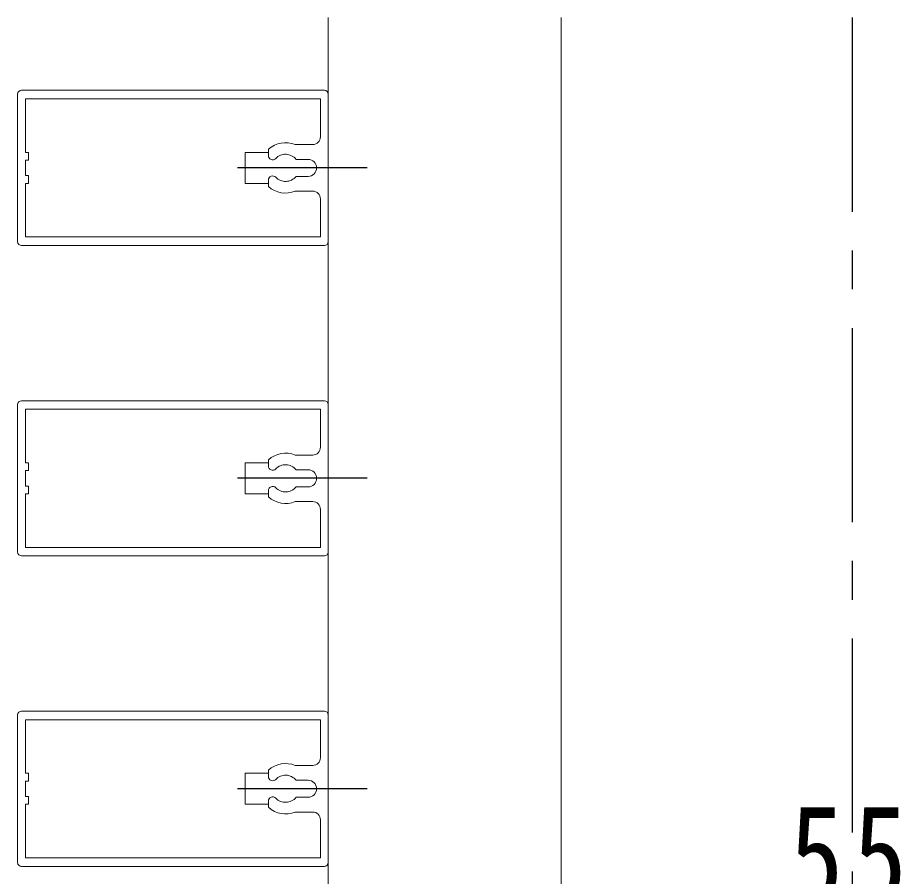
# Model space of a CAD drawing. Units: millimetres at full size, sheet at 1:5; details may follow other scales. Extents: x -1050 to 1050, y -742 to 742.
# Drawn here: x -259.5 to -145.8, y -160.6 to -49.9 of the extents above; entities that cross this region are included whole.
import ezdxf

# ---------------------------------------------------------------- set-up
doc = ezdxf.new("R2010")
doc.units = ezdxf.units.MM
doc.header["$LTSCALE"] = 5
doc.linetypes.add('CHAIN1', pattern=[8, 5, -1, 1, -1])
doc.layers.add('0-0_通り芯', color=7, linetype='CHAIN1')
for name, color, linetype, lineweight in [('0-3_寸法', 54, 'Continuous', 20), ('0-4_手摺部材', 92, 'Continuous', 20), ('0-5_手すり子', 12, 'Continuous', 20)]:
    doc.layers.add(name, color=color, linetype=linetype, lineweight=lineweight)
doc.styles.add('ＭＳ ゴシック', font='')
doc.styles.get('ＭＳ ゴシック').set_extended_font_data('MS Gothic')

msp = doc.modelspace()

# ---------------------------------------------------------------- linework, layer by layer
at = {"layer": '0-0_通り芯'}
for p, q in [((-151.98, -49.936), (-151.98, -281.793)), ((-214.48, -69.293), (-231.18, -69.293)), ((-214.48, -69.293), (-231.18, -69.293)), ((-214.48, -109.293), (-231.18, -109.293)), ((-214.48, -109.293), (-231.18, -109.293)), ((-214.48, -149.293), (-231.18, -149.293)), ((-214.48, -149.293), (-231.18, -149.293))]:
    msp.add_line(p, q, dxfattribs=at)
at = {"layer": '0-4_手摺部材'}
for p, q in [((-219.48, -49.936), (-219.48, -279.293)), ((-189.48, -49.936), (-189.48, -279.293)), ((-230.18, -67.293), (-227.18, -67.293)), ((-227.18, -71.293), (-230.18, -71.293)), ((-230.18, -107.293), (-227.18, -107.293)), ((-227.18, -111.293), (-230.18, -111.293)), ((-230.18, -147.293), (-227.18, -147.293)), ((-227.18, -151.293), (-230.18, -151.293))]:
    msp.add_line(p, q, dxfattribs=at)
for points in [[(-230.18, -67.293), (-230.18, -71.293), (-230.18, -67.293)], [(-230.18, -107.293), (-230.18, -111.293), (-230.18, -107.293)], [(-230.18, -147.293), (-230.18, -151.293), (-230.18, -147.293)]]:
    msp.add_lwpolyline(points, dxfattribs=at)
at = {"layer": '0-5_手すり子'}
for p, q in [((-259.48, -59.793), (-259.48, -78.793)), ((-219.98, -59.293), (-258.98, -59.293)), ((-219.48, -78.793), (-219.48, -59.793)), ((-220.48, -60.393), (-220.48, -65.293)), ((-227.18, -66.901), (-227.18, -67.71)), ((-221.48, -66.293), (-223.73, -66.293)), ((-258.08, -67.293), (-258.48, -67.293)), ((-223.619, -68.193), (-222.08, -68.193)), ((-258.48, -68.293), (-258.48, -70.293)), ((-223.619, -70.393), (-222.08, -70.393)), ((-258.08, -71.293), (-258.48, -71.293)), ((-258.48, -78.193), (-258.48, -71.293)), ((-227.18, -71.685), (-227.18, -70.876)), ((-221.48, -72.293), (-223.73, -72.293)), ((-220.48, -73.293), (-220.48, -78.193)), ((-220.48, -78.193), (-258.48, -78.193)), ((-258.98, -79.293), (-219.98, -79.293)), ((-259.48, -99.793), (-259.48, -118.793)), ((-219.98, -99.293), (-258.98, -99.293)), ((-219.48, -118.793), (-219.48, -99.793)), ((-220.48, -100.393), (-220.48, -105.293)), ((-221.48, -106.293), (-223.73, -106.293)), ((-258.08, -107.293), (-258.48, -107.293)), ((-227.18, -106.901), (-227.18, -107.71)), ((-258.48, -108.293), (-258.48, -110.293)), ((-223.619, -108.193), (-222.08, -108.193)), ((-258.08, -111.293), (-258.48, -111.293)), ((-258.48, -118.193), (-258.48, -111.293)), ((-227.18, -111.685), (-227.18, -110.876)), ((-223.619, -110.393), (-222.08, -110.393)), ((-221.48, -112.293), (-223.73, -112.293)), ((-220.48, -113.293), (-220.48, -118.193)), ((-220.48, -118.193), (-258.48, -118.193)), ((-258.98, -119.293), (-219.98, -119.293)), ((-259.48, -139.793), (-259.48, -158.793)), ((-219.98, -139.293), (-258.98, -139.293)), ((-219.48, -158.793), (-219.48, -139.793)), ((-220.48, -140.393), (-220.48, -145.293)), ((-221.48, -146.293), (-223.73, -146.293)), ((-258.08, -147.293), (-258.48, -147.293)), ((-227.18, -146.901), (-227.18, -147.71)), ((-258.48, -148.293), (-258.48, -150.293)), ((-223.619, -148.193), (-222.08, -148.193)), ((-227.18, -151.685), (-227.18, -150.876)), ((-223.619, -150.393), (-222.08, -150.393)), ((-258.08, -151.293), (-258.48, -151.293)), ((-258.48, -158.193), (-258.48, -151.293)), ((-221.48, -152.293), (-223.73, -152.293)), ((-220.48, -153.293), (-220.48, -158.193)), ((-220.48, -158.193), (-258.48, -158.193)), ((-258.98, -159.293), (-219.98, -159.293))]:
    msp.add_line(p, q, dxfattribs=at)
for points in [[(-220.48, -60.393), (-258.48, -60.393), (-258.48, -67.293)], [(-258.08, -67.293), (-258.08, -68.293), (-258.48, -68.293)], [(-258.08, -71.293), (-258.08, -70.293), (-258.48, -70.293)], [(-220.48, -100.393), (-258.48, -100.393), (-258.48, -107.293)], [(-258.08, -107.293), (-258.08, -108.293), (-258.48, -108.293)], [(-258.08, -111.293), (-258.08, -110.293), (-258.48, -110.293)], [(-220.48, -140.393), (-258.48, -140.393), (-258.48, -147.293)], [(-258.08, -147.293), (-258.08, -148.293), (-258.48, -148.293)], [(-258.08, -151.293), (-258.08, -150.293), (-258.48, -150.293)]]:
    msp.add_lwpolyline(points, dxfattribs=at)
for centre, radius, start, end in [((-258.98, -59.793), 0.5, 90, 180), ((-219.98, -59.793), 0.5, 0, 90), ((-221.48, -65.293), 1, 270, 360), ((-224.98, -69.293), 3.25, 67.38014, 132.60367), ((-226.638, -67.71), 0.542, 180, 316.31533), ((-224.98, -69.293), 1.75, 38.9448, 136.31533), ((-222.08, -69.293), 1.1, 270, 90), ((-226.638, -70.876), 0.542, 43.68467, 180), ((-224.98, -69.293), 1.75, 223.68467, 321.0552), ((-224.98, -69.293), 3.25, 227.39633, 292.61986), ((-221.48, -73.293), 1, 0, 90), ((-258.98, -78.793), 0.5, 180, 270), ((-219.98, -78.793), 0.5, 270, 360), ((-258.98, -99.793), 0.5, 90, 180), ((-219.98, -99.793), 0.5, 0, 90), ((-221.48, -105.293), 1, 270, 360), ((-224.98, -109.293), 3.25, 67.38014, 132.60367), ((-226.638, -107.71), 0.542, 180, 316.31533), ((-224.98, -109.293), 1.75, 38.9448, 136.31533), ((-222.08, -109.293), 1.1, 270, 90), ((-226.638, -110.876), 0.542, 43.68467, 180), ((-224.98, -109.293), 1.75, 223.68467, 321.0552), ((-224.98, -109.293), 3.25, 227.39633, 292.61986), ((-221.48, -113.293), 1, 0, 90), ((-258.98, -118.793), 0.5, 180, 270), ((-219.98, -118.793), 0.5, 270, 360), ((-258.98, -139.793), 0.5, 90, 180), ((-219.98, -139.793), 0.5, 0, 90), ((-221.48, -145.293), 1, 270, 360), ((-224.98, -149.293), 3.25, 67.38014, 132.60367), ((-226.638, -147.71), 0.542, 180, 316.31533), ((-224.98, -149.293), 1.75, 38.9448, 136.31533), ((-222.08, -149.293), 1.1, 270, 90), ((-226.638, -150.876), 0.542, 43.68467, 180), ((-224.98, -149.293), 1.75, 223.68467, 321.0552), ((-224.98, -149.293), 3.25, 227.39633, 292.61986), ((-221.48, -153.293), 1, 0, 90), ((-258.98, -158.793), 0.5, 180, 270), ((-219.98, -158.793), 0.5, 270, 360)]:
    msp.add_arc(centre, radius, start, end, dxfattribs=at)

# ---------------------------------------------------------------- texts
at = {"layer": '0-3_寸法', "insert": (-160.105, -164.365), "char_height": 12.83, "attachment_point": 7, "style": 'ＭＳ ゴシック'}
msp.add_mtext('\\T1.17;\\W0.8;55', dxfattribs=at)

doc.saveas('drawing.dxf')
